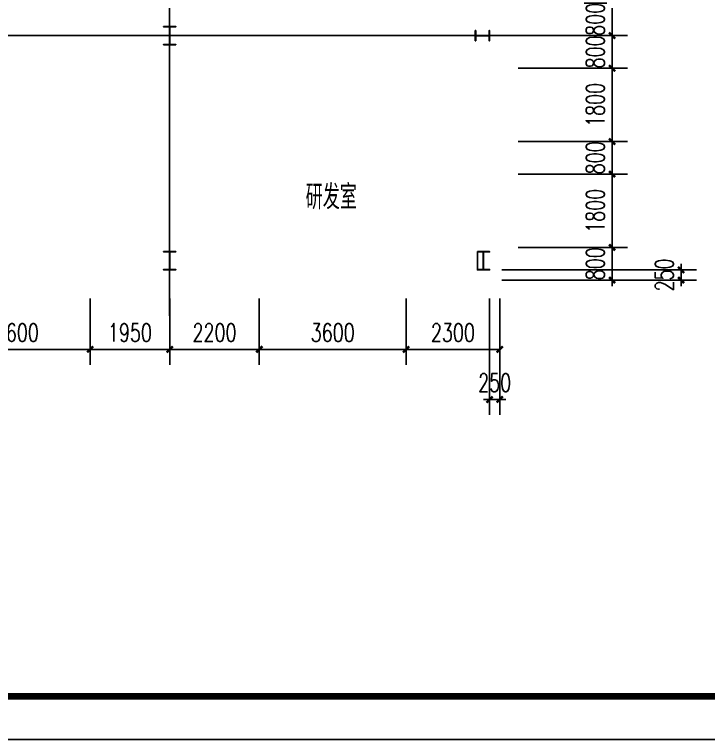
# Model space of a CAD drawing. Extents: x 177291 to 1288761, y 177638 to 322898.
# Drawn here: x 468385 to 485415, y 251928 to 269725 of the extents above; entities that cross this region are included whole.
import ezdxf

# ---------------------------------------------------------------- set-up
doc = ezdxf.new("R2010")
doc.units = 0
doc.header["$LTSCALE"] = 1000
for name, color, linetype in [('DOTE', 1, 'Continuous'), ('GZ', 50, 'Continuous'), ('PUB_TITLE', 4, 'Continuous'), ('TEXT', 7, 'Continuous')]:
    doc.layers.add(name, color=color, linetype=linetype)
doc.styles.add('_TCH_DIM_T3', font='SIMPLEX', dxfattribs={"width": 0.705882, "bigfont": 'GBCBIG'})
doc.styles.add('TSSD_Norm', font='tssdeng.shx', dxfattribs={"bigfont": 'hztxt.shx'})
doc.dimstyles.new('_TCH_ARCH&&150', dxfattribs={"dimtxt": 446.25, "dimasz": 150, "dimexe": 375, "dimexo": 450, "dimgap": 189.375, "dimtad": 1, "dimdec": 0, "dimzin": 0, "dimdsep": 46, "dimtxsty": '_TCH_DIM_T3', "dimblk": 'ARCHTICK', "dimcen": 0.09, "dimclrd": 3, "dimclre": 3, "dimclrt": 7, "dimazin": 2, "dimtfac": 1, "dimtdec": 0, "dimtix": 1, "dimtmove": 2, "dimatfit": 3, "dimfxl": 1, "dimtolj": 1, "dimtzin": 0, "dimarcsym": 0})

# ---------------------------------------------------------------- blocks, each defined once
blk = doc.blocks.new('_ArchTick')
at = {"color": 0, "linetype": 'ByBlock', "const_width": 0.4}
blk.add_lwpolyline([(-0.5, -0.5), (0.5, 0.5)], dxfattribs=at)
blk = doc.blocks.new('*D583')
at = {"color": 3, "lineweight": -2, "transparency": 16777216}
for p, q in [((484742, 263456), (484742, 263606)), ((480343, 263456), (485117, 263456)), ((484742, 263456), (484742, 263206)), ((480343, 263206), (485117, 263206)), ((484742, 263206), (484742, 263056))]:
    blk.add_line(p, q, dxfattribs=at)
at = {"layer": 'Defpoints', "color": 0, "transparency": 16777216}
for p in [(479893, 263456), (479893, 263206), (484742, 263206)]:
    blk.add_point(p, dxfattribs=at)
at = {"color": 3, "lineweight": -2, "transparency": 16777216, "xscale": 150, "yscale": 150, "zscale": 150}
for p, rotation in [((484742, 263456), 270), ((484742, 263206), 90)]:
    blk.add_blockref('_ArchTick', p, dxfattribs=dict(at, rotation=rotation))
at = {"color": 7, "transparency": 16777216, "insert": (484329, 263331), "char_height": 446.2, "attachment_point": 5, "rotation": 90, "style": '_TCH_DIM_T3'}
blk.add_mtext('\\A1;250', dxfattribs=at)
blk = doc.blocks.new('*D584')
at = {"color": 3, "lineweight": -2, "transparency": 16777216}
for p, q in [((480043, 262756), (480043, 259899)), ((480293, 262756), (480293, 259899)), ((480043, 260274), (479893, 260274)), ((480043, 260274), (480293, 260274)), ((480293, 260274), (480443, 260274))]:
    blk.add_line(p, q, dxfattribs=at)
at = {"layer": 'Defpoints', "color": 0, "transparency": 16777216}
for p in [(480043, 263206), (480293, 263206), (480293, 260274)]:
    blk.add_point(p, dxfattribs=at)
at = {"color": 3, "lineweight": -2, "transparency": 16777216, "xscale": 150, "yscale": 150, "zscale": 150}
blk.add_blockref('_ArchTick', (480043, 260274), dxfattribs=at)
at = {"color": 3, "lineweight": -2, "transparency": 16777216, "xscale": 150, "yscale": 150, "zscale": 150, "rotation": 180}
blk.add_blockref('_ArchTick', (480293, 260274), dxfattribs=at)
at = {"color": 7, "transparency": 16777216, "insert": (480168, 260686), "char_height": 446.2, "attachment_point": 5, "style": '_TCH_DIM_T3'}
blk.add_mtext('\\A1;250', dxfattribs=at)
blk = doc.blocks.new('*D458')
at = {"color": 3, "lineweight": -2, "transparency": 16777216}
for p, q in [((466643, 262756), (466643, 261129)), ((470243, 262756), (470243, 261129)), ((466643, 261504), (470243, 261504))]:
    blk.add_line(p, q, dxfattribs=at)
at = {"layer": 'Defpoints', "color": 0, "transparency": 16777216}
for p in [(466643, 263206), (470243, 263206), (470243, 261504)]:
    blk.add_point(p, dxfattribs=at)
at = {"color": 3, "lineweight": -2, "transparency": 16777216, "xscale": 150, "yscale": 150, "zscale": 150, "rotation": 180}
blk.add_blockref('_ArchTick', (466643, 261504), dxfattribs=at)
at = {"color": 3, "lineweight": -2, "transparency": 16777216, "xscale": 150, "yscale": 150, "zscale": 150}
blk.add_blockref('_ArchTick', (470243, 261504), dxfattribs=at)
at = {"color": 7, "transparency": 16777216, "insert": (468443, 261917), "char_height": 446.2, "attachment_point": 5, "style": '_TCH_DIM_T3'}
blk.add_mtext('\\A1;3600', dxfattribs=at)
blk = doc.blocks.new('*D459')
at = {"color": 3, "lineweight": -2, "transparency": 16777216}
for p, q in [((470243, 262756), (470243, 261129)), ((472193, 262657), (472193, 261129)), ((470243, 261504), (472193, 261504))]:
    blk.add_line(p, q, dxfattribs=at)
at = {"layer": 'Defpoints', "color": 0, "transparency": 16777216}
for p in [(470243, 263206), (472193, 263107), (472193, 261504)]:
    blk.add_point(p, dxfattribs=at)
at = {"color": 3, "lineweight": -2, "transparency": 16777216, "xscale": 150, "yscale": 150, "zscale": 150, "rotation": 180}
blk.add_blockref('_ArchTick', (470243, 261504), dxfattribs=at)
at = {"color": 3, "lineweight": -2, "transparency": 16777216, "xscale": 150, "yscale": 150, "zscale": 150}
blk.add_blockref('_ArchTick', (472193, 261504), dxfattribs=at)
at = {"color": 7, "transparency": 16777216, "insert": (471218, 261917), "char_height": 446.2, "attachment_point": 5, "style": '_TCH_DIM_T3'}
blk.add_mtext('\\A1;1950', dxfattribs=at)
blk = doc.blocks.new('*D461')
at = {"color": 3, "lineweight": -2, "transparency": 16777216}
for p, q in [((472193, 262756), (472193, 261129)), ((474393, 262756), (474393, 261129)), ((472193, 261504), (474393, 261504))]:
    blk.add_line(p, q, dxfattribs=at)
at = {"layer": 'Defpoints', "color": 0, "transparency": 16777216}
for p in [(472193, 263206), (474393, 263206), (474393, 261504)]:
    blk.add_point(p, dxfattribs=at)
at = {"color": 3, "lineweight": -2, "transparency": 16777216, "xscale": 150, "yscale": 150, "zscale": 150, "rotation": 180}
blk.add_blockref('_ArchTick', (472193, 261504), dxfattribs=at)
at = {"color": 3, "lineweight": -2, "transparency": 16777216, "xscale": 150, "yscale": 150, "zscale": 150}
blk.add_blockref('_ArchTick', (474393, 261504), dxfattribs=at)
at = {"color": 7, "transparency": 16777216, "insert": (473293, 261917), "char_height": 446.2, "attachment_point": 5, "style": '_TCH_DIM_T3'}
blk.add_mtext('\\A1;2200', dxfattribs=at)
blk = doc.blocks.new('*D462')
at = {"color": 3, "lineweight": -2, "transparency": 16777216}
for p, q in [((474393, 262756), (474393, 261129)), ((477993, 262756), (477993, 261129)), ((474393, 261504), (477993, 261504))]:
    blk.add_line(p, q, dxfattribs=at)
at = {"layer": 'Defpoints', "color": 0, "transparency": 16777216}
for p in [(474393, 263206), (477993, 263206), (477993, 261504)]:
    blk.add_point(p, dxfattribs=at)
at = {"color": 3, "lineweight": -2, "transparency": 16777216, "xscale": 150, "yscale": 150, "zscale": 150, "rotation": 180}
blk.add_blockref('_ArchTick', (474393, 261504), dxfattribs=at)
at = {"color": 3, "lineweight": -2, "transparency": 16777216, "xscale": 150, "yscale": 150, "zscale": 150}
blk.add_blockref('_ArchTick', (477993, 261504), dxfattribs=at)
at = {"color": 7, "transparency": 16777216, "insert": (476193, 261917), "char_height": 446.2, "attachment_point": 5, "style": '_TCH_DIM_T3'}
blk.add_mtext('\\A1;3600', dxfattribs=at)
blk = doc.blocks.new('*D463')
at = {"color": 3, "lineweight": -2, "transparency": 16777216}
for p, q in [((477993, 262756), (477993, 261129)), ((480293, 262756), (480293, 261129)), ((477993, 261504), (480293, 261504))]:
    blk.add_line(p, q, dxfattribs=at)
at = {"layer": 'Defpoints', "color": 0, "transparency": 16777216}
for p in [(477993, 263206), (480293, 263206), (480293, 261504)]:
    blk.add_point(p, dxfattribs=at)
at = {"color": 3, "lineweight": -2, "transparency": 16777216, "xscale": 150, "yscale": 150, "zscale": 150, "rotation": 180}
blk.add_blockref('_ArchTick', (477993, 261504), dxfattribs=at)
at = {"color": 3, "lineweight": -2, "transparency": 16777216, "xscale": 150, "yscale": 150, "zscale": 150}
blk.add_blockref('_ArchTick', (480293, 261504), dxfattribs=at)
at = {"color": 7, "transparency": 16777216, "insert": (479143, 261917), "char_height": 446.2, "attachment_point": 5, "style": '_TCH_DIM_T3'}
blk.add_mtext('\\A1;2300', dxfattribs=at)
blk = doc.blocks.new('*D470')
at = {"color": 3, "lineweight": -2, "transparency": 16777216}
for p, q in [((480743, 266606), (483424, 266606)), ((483049, 266606), (483049, 266756)), ((483049, 265806), (483049, 266606)), ((480743, 265806), (483424, 265806)), ((483049, 265806), (483049, 265656))]:
    blk.add_line(p, q, dxfattribs=at)
at = {"layer": 'Defpoints', "color": 0, "transparency": 16777216}
for p in [(480293, 266606), (483049, 266606), (480293, 265806)]:
    blk.add_point(p, dxfattribs=at)
at = {"color": 3, "lineweight": -2, "transparency": 16777216, "xscale": 150, "yscale": 150, "zscale": 150}
for p, rotation in [((483049, 266606), 270), ((483049, 265806), 90)]:
    blk.add_blockref('_ArchTick', p, dxfattribs=dict(at, rotation=rotation))
at = {"color": 7, "transparency": 16777216, "insert": (482636, 266206), "char_height": 446.2, "attachment_point": 5, "rotation": 90, "style": '_TCH_DIM_T3'}
blk.add_mtext('\\A1;800', dxfattribs=at)
blk = doc.blocks.new('*D471')
at = {"color": 3, "lineweight": -2, "transparency": 16777216}
for p, q in [((483049, 264006), (483049, 264156)), ((480743, 264006), (483424, 264006)), ((483049, 263206), (483049, 264006)), ((480743, 263206), (483424, 263206)), ((483049, 263206), (483049, 263056))]:
    blk.add_line(p, q, dxfattribs=at)
at = {"layer": 'Defpoints', "color": 0, "transparency": 16777216}
for p in [(480293, 264006), (483049, 264006), (480293, 263206)]:
    blk.add_point(p, dxfattribs=at)
at = {"color": 3, "lineweight": -2, "transparency": 16777216, "xscale": 150, "yscale": 150, "zscale": 150}
for p, rotation in [((483049, 264006), 270), ((483049, 263206), 90)]:
    blk.add_blockref('_ArchTick', p, dxfattribs=dict(at, rotation=rotation))
at = {"color": 7, "transparency": 16777216, "insert": (482636, 263606), "char_height": 446.2, "attachment_point": 5, "rotation": 90, "style": '_TCH_DIM_T3'}
blk.add_mtext('\\A1;800', dxfattribs=at)
blk = doc.blocks.new('*D472')
at = {"color": 3, "lineweight": -2, "transparency": 16777216}
for p, q in [((480743, 265806), (483424, 265806)), ((483049, 264006), (483049, 265806)), ((480743, 264006), (483424, 264006))]:
    blk.add_line(p, q, dxfattribs=at)
at = {"layer": 'Defpoints', "color": 0, "transparency": 16777216}
for p in [(480293, 265806), (483049, 265806), (480293, 264006)]:
    blk.add_point(p, dxfattribs=at)
at = {"color": 3, "lineweight": -2, "transparency": 16777216, "xscale": 150, "yscale": 150, "zscale": 150}
for p, rotation in [((483049, 265806), 90), ((483049, 264006), 270)]:
    blk.add_blockref('_ArchTick', p, dxfattribs=dict(at, rotation=rotation))
at = {"color": 7, "transparency": 16777216, "insert": (482636, 264906), "char_height": 446.2, "attachment_point": 5, "rotation": 90, "style": '_TCH_DIM_T3'}
blk.add_mtext('\\A1;1800', dxfattribs=at)
blk = doc.blocks.new('*D473')
at = {"color": 3, "lineweight": -2, "transparency": 16777216}
for p, q in [((480743, 268406), (483424, 268406)), ((483049, 268406), (483049, 266606)), ((480743, 266606), (483424, 266606))]:
    blk.add_line(p, q, dxfattribs=at)
at = {"layer": 'Defpoints', "color": 0, "transparency": 16777216}
for p in [(480293, 268406), (480293, 266606), (483049, 266606)]:
    blk.add_point(p, dxfattribs=at)
at = {"color": 3, "lineweight": -2, "transparency": 16777216, "xscale": 150, "yscale": 150, "zscale": 150}
for p, rotation in [((483049, 268406), 90), ((483049, 266606), 270)]:
    blk.add_blockref('_ArchTick', p, dxfattribs=dict(at, rotation=rotation))
at = {"color": 7, "transparency": 16777216, "insert": (482636, 267506), "char_height": 446.2, "attachment_point": 5, "rotation": 90, "style": '_TCH_DIM_T3'}
blk.add_mtext('\\A1;1800', dxfattribs=at)
blk = doc.blocks.new('*D474')
at = {"color": 3, "lineweight": -2, "transparency": 16777216}
for p, q in [((483049, 269206), (483049, 269356)), ((480743, 269206), (483424, 269206)), ((483049, 269206), (483049, 268406)), ((480743, 268406), (483424, 268406)), ((483049, 268406), (483049, 268256))]:
    blk.add_line(p, q, dxfattribs=at)
at = {"layer": 'Defpoints', "color": 0, "transparency": 16777216}
for p in [(480293, 269206), (480293, 268406), (483049, 268406)]:
    blk.add_point(p, dxfattribs=at)
at = {"color": 3, "lineweight": -2, "transparency": 16777216, "xscale": 150, "yscale": 150, "zscale": 150}
for p, rotation in [((483049, 269206), 270), ((483049, 268406), 90)]:
    blk.add_blockref('_ArchTick', p, dxfattribs=dict(at, rotation=rotation))
at = {"color": 7, "transparency": 16777216, "insert": (482636, 268806), "char_height": 446.2, "attachment_point": 5, "rotation": 90, "style": '_TCH_DIM_T3'}
blk.add_mtext('\\A1;800', dxfattribs=at)
blk = doc.blocks.new('*D484')
at = {"color": 3, "lineweight": -2, "transparency": 16777216}
for p, q in [((483049, 270006), (483049, 270156)), ((480743, 270006), (483424, 270006)), ((483049, 269206), (483049, 270006)), ((480743, 269206), (483424, 269206)), ((483049, 269206), (483049, 269056))]:
    blk.add_line(p, q, dxfattribs=at)
at = {"layer": 'Defpoints', "color": 0, "transparency": 16777216}
for p in [(480293, 270006), (483049, 270006), (480293, 269206)]:
    blk.add_point(p, dxfattribs=at)
at = {"color": 3, "lineweight": -2, "transparency": 16777216, "xscale": 150, "yscale": 150, "zscale": 150}
for p, rotation in [((483049, 270006), 270), ((483049, 269206), 90)]:
    blk.add_blockref('_ArchTick', p, dxfattribs=dict(at, rotation=rotation))
at = {"color": 7, "transparency": 16777216, "insert": (482636, 269606), "char_height": 446.2, "attachment_point": 5, "rotation": 90, "style": '_TCH_DIM_T3'}
blk.add_mtext('\\A1;800', dxfattribs=at)
blk = doc.blocks.new('*D493')
at = {"color": 3, "lineweight": -2, "transparency": 16777216}
for p, q in [((483049, 264006), (483049, 264156)), ((480743, 264006), (483424, 264006)), ((483049, 263206), (483049, 264006)), ((480743, 263206), (483424, 263206)), ((483049, 263206), (483049, 263056))]:
    blk.add_line(p, q, dxfattribs=at)
at = {"layer": 'Defpoints', "color": 0, "transparency": 16777216}
for p in [(480293, 264006), (483049, 264006), (480293, 263206)]:
    blk.add_point(p, dxfattribs=at)
at = {"color": 3, "lineweight": -2, "transparency": 16777216, "xscale": 150, "yscale": 150, "zscale": 150}
for p, rotation in [((483049, 264006), 270), ((483049, 263206), 90)]:
    blk.add_blockref('_ArchTick', p, dxfattribs=dict(at, rotation=rotation))
at = {"color": 7, "transparency": 16777216, "insert": (482636, 263606), "char_height": 446.2, "attachment_point": 5, "rotation": 90, "style": '_TCH_DIM_T3'}
blk.add_mtext('\\A1;800', dxfattribs=at)

msp = doc.modelspace()

# ---------------------------------------------------------------- linework, layer by layer
msp.add_line((479742.62, 263455.79), (479742.62, 263905.79))
at = {"layer": 'DOTE'}
for p, q in [((472192.62, 262330.79), (472192.62, 282080.79)), ((418817.62, 269205.79), (481292.62, 269205.79)), ((418817.62, 269205.79), (481292.62, 269205.79)), ((480042.62, 269205.79), (473792.33, 269205.79))]:
    msp.add_line(p, q, dxfattribs=at)
at = {"layer": 'GZ'}
for points in [[(472042.62, 269430.96), (472342.62, 269430.96), (472342.62, 269420.96), (472199.47, 269420.96), (472195.62, 269415.96), (472195.62, 268995.61), (472199.47, 268990.96), (472342.62, 268990.96), (472342.62, 268980.96), (472042.62, 268980.96), (472042.62, 268990.96), (472185.62, 268990.96), (472189.62, 268995.45), (472189.62, 269415.96), (472185.62, 269420.96), (472042.62, 269420.96), (472042.62, 269430.96)], [(479692.62, 269080.79), (479692.62, 269330.79), (479702.62, 269330.79), (479702.62, 269212.64), (479707.62, 269208.79), (480027.97, 269208.79), (480032.62, 269212.64), (480032.62, 269330.79), (480042.62, 269330.79), (480042.62, 269080.79), (480032.62, 269080.79), (480032.62, 269198.79), (480028.14, 269202.79), (479707.62, 269202.79), (479702.62, 269198.79), (479702.62, 269080.79), (479692.62, 269080.79)], [(472042.62, 263905.79), (472342.62, 263905.79), (472342.62, 263895.79), (472199.47, 263895.79), (472195.62, 263890.79), (472195.62, 263470.44), (472199.47, 263465.79), (472342.62, 263465.79), (472342.62, 263455.79), (472042.62, 263455.79), (472042.62, 263465.79), (472185.62, 263465.79), (472189.62, 263470.28), (472189.62, 263890.79), (472185.62, 263895.79), (472042.62, 263895.79), (472042.62, 263905.79)], [(479742.62, 263905.79), (480042.62, 263905.79), (480042.62, 263895.79), (479899.47, 263895.79), (479895.62, 263890.79), (479895.62, 263470.44), (479899.47, 263465.79), (480042.62, 263465.79), (480042.62, 263455.79), (479742.62, 263455.79), (479742.62, 263465.79), (479885.62, 263465.79), (479889.62, 263470.28), (479889.62, 263890.79), (479885.62, 263895.79), (479742.62, 263895.79), (479742.62, 263905.79)]]:
    msp.add_lwpolyline(points, close=True, dxfattribs=at)
at = {"layer": 'PUB_TITLE'}
msp.add_lwpolyline([(408999.28, 314928.34), (498196.66, 314928.34), (498196.66, 251928.06), (408999.28, 251928.06)], close=True, dxfattribs=at)
at = {"layer": 'PUB_TITLE', "const_width": 159.09}
msp.add_lwpolyline([(411650.81, 252988.67), (411650.81, 313867.73), (497136.05, 313867.73), (497136.05, 252988.67)], close=True, dxfattribs=at)

# ---------------------------------------------------------------- texts
at = {"layer": 'TEXT', "style": 'TSSD_Norm', "width": 0.7}
msp.add_text('研发室', height=600, dxfattribs=at).set_placement((475529.06, 264945.91, 1892.13))

# ---------------------------------------------------------------- dimensions: what is measured, and where the dimension line sits
for base, p1, p2, angle, picture, middle in [((483048.55, 270005.79), (480292.62, 269205.79), (480292.62, 270005.79), 90, '*D484', (482636.05, 269605.79)), ((483048.55, 268405.79), (480292.62, 269205.79), (480292.62, 268405.79), 270, '*D474', (482636.05, 268805.79)), ((483048.55, 266605.79), (480292.62, 268405.79), (480292.62, 266605.79), 90, '*D473', (482636.05, 267505.79)), ((483048.55, 266605.79), (480292.62, 265805.79), (480292.62, 266605.79), 270, '*D470', (482636.05, 266205.79)), ((483048.55, 265805.79), (480292.62, 264005.79), (480292.62, 265805.79), 90, '*D472', (482636.05, 264905.79)), ((483048.55, 264005.79), (480292.62, 263205.79), (480292.62, 264005.79), 90, '*D471', (482636.05, 263605.79)), ((483048.55, 264005.79), (480292.62, 263205.79), (480292.62, 264005.79), 90, '*D493', (482636.05, 263605.79)), ((484741.75, 263205.79), (479892.62, 263455.79), (479892.62, 263205.79), 90, '*D583', (484329.25, 263330.79)), ((480292.62, 260273.58), (480042.62, 263205.79), (480292.62, 263205.79), 180, '*D584', (480167.62, 260686.08))]:
    dim = msp.add_linear_dim(base=base, p1=p1, p2=p2, angle=angle, dimstyle='_TCH_ARCH&&150')
    dim.commit()
    dim.dimension.update_dxf_attribs({"geometry": picture, "text_midpoint": middle})
for base, p1, p2, picture, middle in [((470242.62, 261504.23), (466642.62, 263205.79), (470242.62, 263205.79), '*D458', (468442.62, 261916.73)), ((472192.62, 261504.23), (470242.62, 263205.79), (472192.62, 263106.7), '*D459', (471217.62, 261916.73)), ((474392.62, 261504.23), (472192.62, 263205.79), (474392.62, 263205.79), '*D461', (473292.62, 261916.73)), ((477992.62, 261504.23), (474392.62, 263205.79), (477992.62, 263205.79), '*D462', (476192.62, 261916.73)), ((480292.62, 261504.23), (477992.62, 263205.79), (480292.62, 263205.79), '*D463', (479142.62, 261916.73))]:
    dim = msp.add_linear_dim(base=base, p1=p1, p2=p2, dimstyle='_TCH_ARCH&&150')
    dim.commit()
    dim.dimension.update_dxf_attribs({"geometry": picture, "text_midpoint": middle})

doc.saveas('drawing.dxf')
